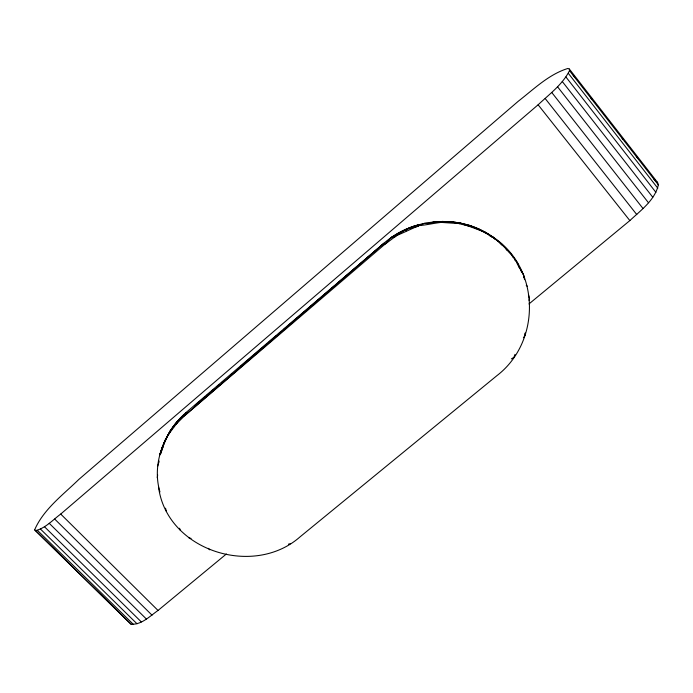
<?xml version="1.0" encoding="UTF-8"?>
<svg xmlns="http://www.w3.org/2000/svg" width="693" height="693" viewBox="0 0 693 693"><rect width="100%" height="100%" fill="white"/><g stroke="black" fill="none" stroke-linecap="round" stroke-linejoin="round"><path stroke-width="1.04" d="M158.576 487.266C167.056 550.502 253.196 578.057 299.982 536.919L496.924 375.641C541.363 341.571 540.453 268.026 492.992 237.075C460.689 213.825 413.513 217.247 383.853 243.304L186.071 412.517C164.241 431.583 151.533 463.704 159.953 491.961M525.415 333.125L525.19 335.204L524.93 333.203M169.083 434.017L170.339 430.751L163.739 443.754L159.832 454.764L160.455 454.417M226.386 553.976L158.03 610.455C149.974 616.025 141.589 624.973 131.064 624.211L34.65 529.824C43.52 509.26 63.08 494.819 78.846 479.426L518.338 101.195C533.844 89.172 548.83 74.316 567.922 68.451L569.351 69.04L657.588 182.493L658.35 184.875C654.894 200.216 640.739 210.343 629.85 220.591L528.984 303.941M157.233 477.763L157.666 474.913M158.749 462.941L159.13 461.044M160.629 453.612L162.422 446.968L163.262 446.197L160.767 453.499M529.097 300.441L529.513 298.51L528.404 294.568M163.591 445.209C167.385 434.147 174.012 423.588 182.952 415.921M157.657 466.181L158.48 463.756M185.568 413.712C172.514 423.891 164.804 439.336 159.832 454.764L160.975 452.001M514.986 354.409L513.885 357.354L511.356 358.905M169.309 433.368L176.429 423.847L184.962 415.393L186.071 412.517L187.041 412.439M161.356 451.03L163.262 446.197M174.489 424.731L176.429 423.847L177.443 421.327M163.739 443.754L165.54 439.319M34.65 529.824L35.508 530.63C45.417 528.283 52.755 519.958 60.715 514.059L538.115 104.79C549.263 94.274 562.456 84.607 569.499 70.686L569.351 69.04M176.429 423.847L180.379 418.174L177.408 422.115M523.406 337.76L524.592 336.053M450.762 222.384L451.256 221.708L460.395 223.094L469.092 225.32C489.327 231.834 506.262 245.885 517.879 263.513L516.692 262.742M170.27 431.358L171.457 429.833M173.241 427.538L174.437 426.004M179.678 418.702L184.962 415.393L384 243.26M194.43 406.098L205.102 396.933M206.739 395.521L210.022 392.706M211.668 391.294L214.128 389.18M216.588 387.066L219.049 384.944M221.509 382.831L223.155 381.427M230.535 375.078L232.181 373.666M240.384 366.623L267.463 343.356M269.109 341.944L272.392 339.128M274.03 337.716L276.49 335.603M278.958 333.489L281.419 331.375M283.879 329.262L285.525 327.85M288.799 325.026L329.833 289.778M331.479 288.375L334.762 285.551M336.4 284.139L383.177 243.962M184.962 415.393L384.468 244.629C395.798 236.452 406.826 226.29 421.266 224.48C410.351 226.516 400.173 231.557 391.06 237.734L384.468 244.629L383.853 243.304M196.933 404.019L200.225 401.212M201.88 399.809L205.171 397.002M206.826 395.599L209.295 393.494M211.763 391.389L213.418 389.986M216.71 387.179L218.356 385.776M264.501 346.474L266.155 345.071M415.41 225.753C428.343 225.667 442.203 220.088 455.396 222.696M459.528 223.683L460.395 223.094L485.481 232.346L492.186 237.084L492.992 237.075L502.018 244.404M437.006 222.055L442.056 221.509L433.35 221.881L431.029 223.475L424.359 223.311C413.123 227.815 402.278 233.602 391.06 237.734L394.23 235.75L394.854 236.937L398.744 232.796L399.012 233.316L391.147 237.734M401.654 231.852L406.93 228.933M418.39 226.23L405.5 229.582L406.245 230.752M288.427 544.161L290.384 543.719M433.35 221.881L456.696 223.432L460.395 223.094M443.018 221.613L447.86 222.098M448.674 222.132L442.42 221.37L443.892 222.531M464.509 224.653L468.494 225.424M451.256 221.708L469.17 226.152L469.092 225.32L481.046 230.63L492.992 237.075L495.019 239.224M188.99 537.924L191.077 538.4M469.421 225.771L479.669 229.487L481.046 230.63M489.518 235.646L492.186 237.084M656.245 181.566L657.588 182.493M509.043 252.07L510.68 253.387L513.461 257.874M455.526 222.375L456.696 223.432M526.221 285.256L527.382 286.322M37.457 530.379L133.558 624.549M35.508 530.63L131.064 624.211M44.404 526.671L141.337 621.933M40.454 529.045L137.015 623.787M49.212 523.302L146.388 619.022M54.704 519.057L152.018 615.159M60.715 514.059L158.03 610.455M510.68 253.387L499.93 242.541L501.68 244.906M507.865 250.849L505.873 248.544L507.12 250.234M208.428 548.345L209.667 549.826M538.115 104.79L629.85 220.591M545.2 98.545L636.78 214.579M551.732 92.446L643.043 208.55M562.266 81.488L652.78 197.254M557.484 86.694L648.44 202.711M565.93 76.992L655.924 192.359M573.232 75.277L574.566 76.984M590.497 97.47L591.831 99.177M621.708 137.578L623.033 139.284M636.313 156.358L637.647 158.065M653.577 178.543L654.911 180.249M569.499 70.686L658.35 184.875M568.355 73.363L657.796 188.201M520.738 270.487L523.484 274.575L524.558 279.651M514.535 259.494L515.609 261.114M518.78 266.381L523.484 274.575L523.821 277.598M517.143 263.6L519.837 268.763M179.582 528.231L180.137 530.041M165.532 508.177L166.303 511.131"/></g></svg>
